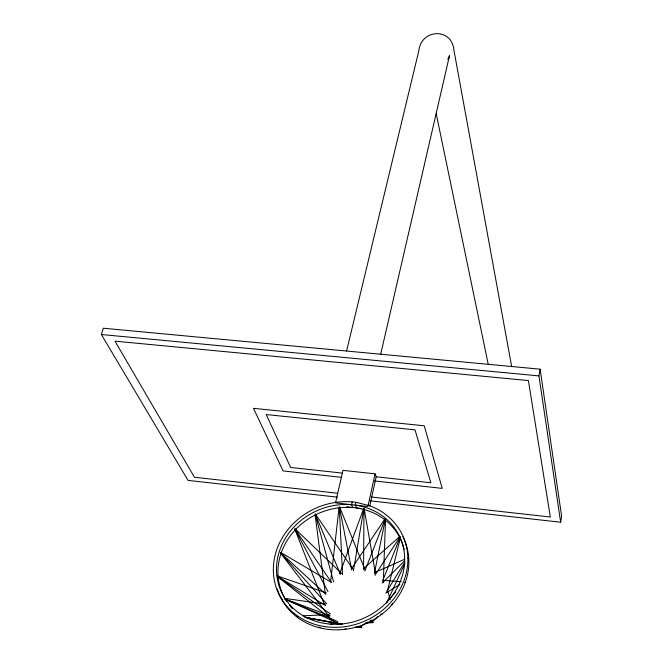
<?xml version="1.0" encoding="UTF-8"?>
<svg xmlns="http://www.w3.org/2000/svg" width="663" height="663" viewBox="0 0 663 663"><rect width="100%" height="100%" fill="white"/><g stroke="black" fill="none" stroke-linecap="round" stroke-linejoin="round"><path stroke-width="0.99" d="M363.548 569.542L363.979 508.72M383.305 582.305L385.551 519.005M330.58 582.089L339.133 507.087M370.227 500.847L560.658 522.237L561.627 516.311L540.138 369.175L103.345 328.218L101.373 334.508L188.027 480.377L337.285 497.142M353.454 570.76L363.813 508.712M560.658 522.237L538.944 375.896L540.138 369.175M374.363 573.47L385.385 518.988M369.73 506.076L376.161 476.796L375.084 473.846L342.986 470.349L335.511 502.861L351.581 504.676L352.741 507.543L346.741 506.863M375.084 473.846L367.89 506.524L355.285 505.098L355.907 502.314L369.788 505.77A68.496 61.535 -25.3 0 1 388.112 605.17A68.496 61.535 -25.3 0 1 279.902 596.161A68.496 61.535 -25.3 0 1 333.431 502.745L337.566 502.131A68.496 61.535 -25.3 0 1 349.973 501.717L355.907 502.314M351.581 504.676L352.202 501.899M380.678 354.282L449.531 55.501L448.553 57.946M346.616 350.918L418.883 50.529C421.171 28.94 451.843 27.398 453.898 49.949L511.703 366.78M386.993 592.772L400.394 537.569M339.738 573.686L363.631 508.662M364.799 571.025L384.83 519.908M382.518 581.103L400.112 537.453M386.496 603.189L404.902 563.5M386.769 591.338L404.745 562.357M374.893 575.335L400.311 536.425M351.307 568.937L385.012 518.831M448.536 58.12L448.859 57.689L447.658 59.214M386.454 602.659L395.637 591.902M382.236 583.075L404.587 560.832M371.454 622.69L378.067 616.375M363.606 568.523L399.358 536.906M359.951 627.049L367.401 622.159M385.717 593.128L399.772 584.584M374.835 572.509L404.67 559.207M380.678 614.485L382.568 613.747M366.664 622.731L370.675 621.72M330.041 624.306L337.111 622.681M354.548 627.306L361.509 626.726M365.313 623.187L373.559 622.557M302.834 615.811L329.246 614.651M383.338 580.349L401.198 581.691M101.373 334.508L538.944 375.896M342.108 473.075L290.643 467.456L266.203 414.557L415.005 429.856L430.859 482.772L376.161 476.796M341.602 477.343L283.084 470.921L253.481 408.333L424.212 425.779L442.229 488.382L374.462 480.948M337.409 493.222L194.441 477.236L114.972 341.155L528.403 380.554L550.323 517.024L371.355 497.018M361.269 508.513L356.437 507.957L355.285 505.098M284.468 598.324L325.467 604.2M342.556 624.173L304.881 617.328L338.362 623.469M356.802 626.767L361.899 627.695M305.809 617.593L340.044 624.231M277.101 575.832L326.295 592.913M284.328 598.739L330.05 615.852M285.239 599.228L337.807 621.571M285.247 599.311L339.937 624.09M280.532 552.395L331.558 582.479L295.027 529.074M277.905 576.57L325.707 605.634M277.805 576.677L330.315 613.847M277.739 576.769L337.906 624.463M370.716 619.988L372.797 621.836M280.408 552.577L325.931 594.363M295.192 528.941L341.801 573.603M281.037 553.406L326.743 603.819M280.905 553.514L329.238 616.631M315.505 514.098L353.197 569.592M294.927 529.132L328.011 591.636M315.323 514.198L340.459 574.407M340.02 507.957L365.04 569.815M294.82 529.182L324.422 604.598M315.19 514.239L333.605 581.874M387.814 590.915L390.225 599.791M436.196 113.646L488.125 363.821M339.448 507.071L351.663 569.882M364.161 508.703L375.598 574.266M315.182 515.284L325.201 592.921M339.299 507.079L342.522 574.556M402.971 536.839A68.248 61.361 -25.4 0 1 366.689 623.278A68.248 61.361 -25.4 0 1 278.568 592.672M278.228 591.769A68.248 61.361 -25.4 0 1 277.3 589.017M286.598 601.242A65.032 58.468 -25.4 0 1 317.171 514.032A65.032 58.468 -25.4 0 1 403.46 546.726M403.709 547.613A65.032 58.468 -25.4 0 1 404.173 549.395M292.35 608.526A65.032 58.468 -25.4 0 1 289.308 604.996M408.052 557.16A1.028 0.928 -20.5 0 1 408.118 558.644M405.192 581.807A1.036 0.945 -21.7 0 1 404.72 582.686M392.322 603.761A1.036 0.953 -23.7 0 1 391.477 604.673M371.719 620.137A1.044 0.953 -26.2 0 1 370.244 620.883M346.036 628.897A1.044 0.953 -28.4 0 1 345.017 628.88M320.246 627.529A1.044 0.945 -30 0 1 319.467 627.521M319.251 627.389A1.044 0.945 -30 0 1 318.969 626.983M297.919 616.963A1.036 0.936 -30.6 0 1 296.751 616.267M282.189 598.971A1.036 0.928 -30.3 0 1 281.444 597.902M331.069 624.14A65.264 58.634 -25.3 0 0 400.245 537.917A65.264 58.634 -25.3 0 0 290.444 531.055A65.264 58.634 -25.3 0 0 331.069 624.14"/></g></svg>
